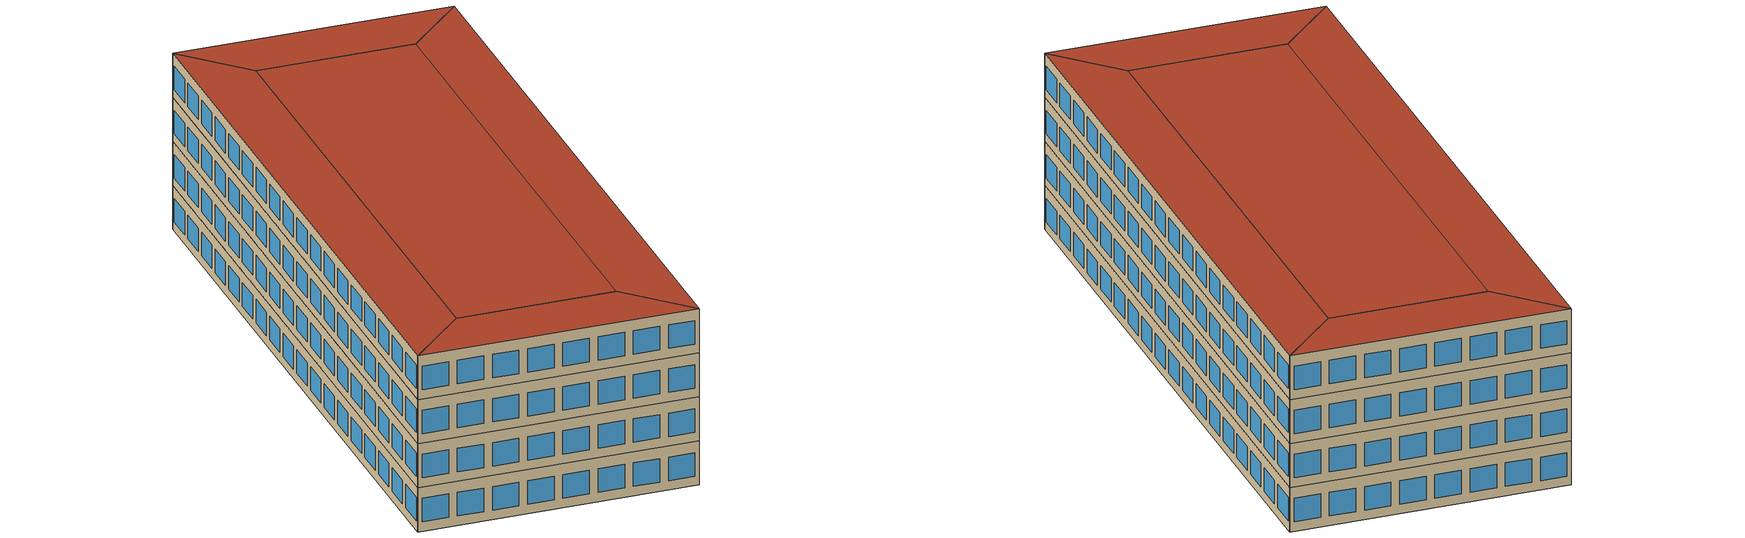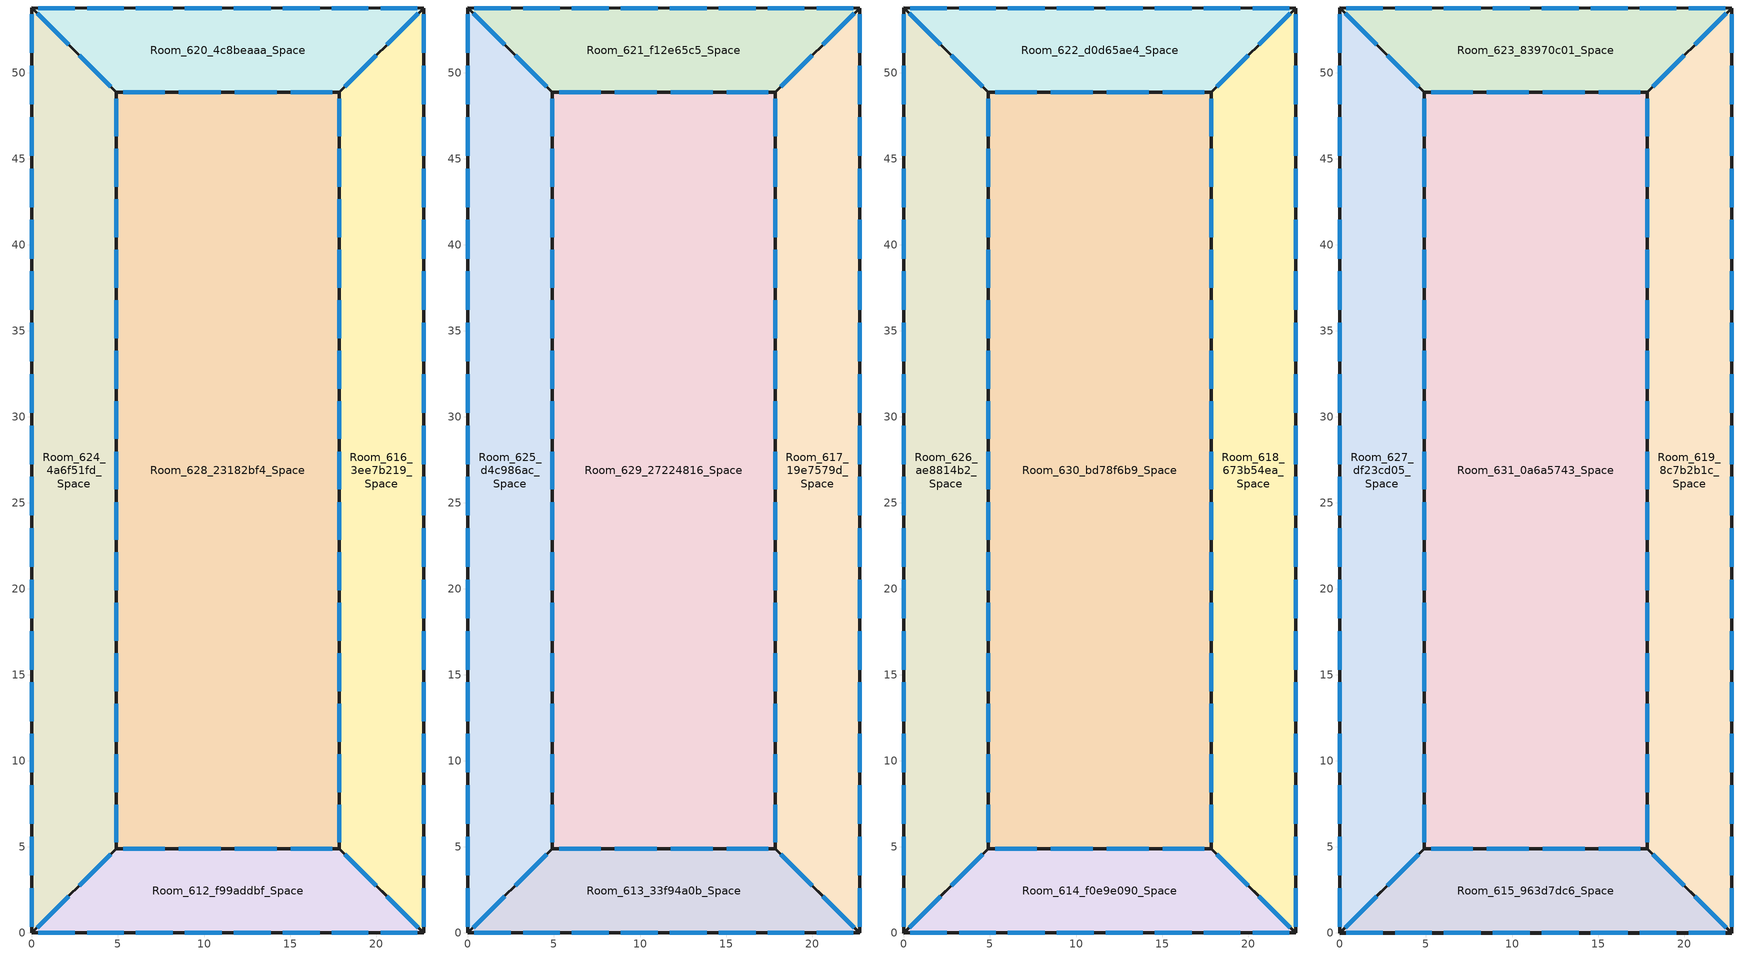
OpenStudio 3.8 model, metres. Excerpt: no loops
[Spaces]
Room_612_f99addbf_Space
 floor ground: 17.87,4.89 22.76,0 0,0 4.89,4.89 z0
 wall outside: 17.87,4.89 4.89,4.89 0,0 22.76,0 17.87,4.89 z0:3.75
 window: 17.46,4.89 15.03,4.89 / 14.22,4.89 11.79,4.89 / 10.97,4.89 8.54,4.89 / 7.73,4.89 5.3,4.89 / 4.59,4.59 2.75,2.75 / 2.14,2.14 0.31,0.31 / 22.45,0.31 20.62,2.14 / 20.01,2.75 18.17,4.59 / 0.36,0 2.49,0 / 3.2,0 5.33,0 / 6.05,0 8.18,0 / 8.89,0 11.02,0 / 11.74,0 13.87,0 / 14.58,0 16.71,0 / 17.43,0 19.56,0 / 20.27,0 22.4,0 z0.8:2.8
 roof outside: 22.76,0 17.87,4.89 4.89,4.89 0,0 z3.75
Room_616_3ee7b219_Space
 floor ground: 22.76,53.76 22.76,0 17.87,4.89 17.87,48.87 z0
 wall outside: 17.87,4.89 22.76,0 22.76,53.76 17.87,48.87 17.87,4.89 z0:3.75
 window: 18.17,4.59 20.01,2.75 / 20.62,2.14 22.45,0.31 / 17.87,48.5 17.87,46.3 / 17.87,45.57 17.87,43.37 / 17.87,42.64 17.87,40.44 / 17.87,39.71 17.87,37.51 / 17.87,36.78 17.87,34.58 / 17.87,33.84 17.87,31.64 / 17.87,30.91 17.87,28.71 / 17.87,27.98 17.87,25.78 / 17.87,25.05 17.87,22.85 / 17.87,22.12 17.87,19.92 / 17.87,19.19 17.87,16.99 / 17.87,16.25 17.87,14.06 / 17.87,13.32 17.87,11.12 / 17.87,10.39 17.87,8.19 / 17.87,7.46 17.87,5.26 / 22.45,53.46 20.62,51.62 / 20.01,51.01 18.17,49.17 / 22.76,0.37 22.76,2.61 / 22.76,3.36 22.76,5.6 / 22.76,6.35 22.76,8.59 / 22.76,9.33 22.76,11.57 / 22.76,12.32 22.76,14.56 / 22.76,15.31 22.76,17.55 / 22.76,18.29 22.76,20.53 / 22.76,21.28 22.76,23.52 / 22.76,24.27 22.76,26.51 / 22.76,27.25 22.76,29.49 / 22.76,30.24 22.76,32.48 / 22.76,33.23 22.76,35.47 / 22.76,36.21 22.76,38.45 / 22.76,39.2 22.76,41.44 / 22.76,42.19 22.76,44.43 / 22.76,45.18 22.76,47.42 / 22.76,48.16 22.76,50.4 / 22.76,51.15 22.76,53.39 z0.8:2.8
 roof outside: 22.76,0 22.76,53.76 17.87,48.87 17.87,4.89 z3.75
Room_620_4c8beaaa_Space
 floor ground: 0,53.76 22.76,53.76 17.87,48.87 4.89,48.87 z0
 wall outside: 17.87,48.87 22.76,53.76 0,53.76 4.89,48.87 17.87,48.87 z0:3.75
 window: 18.17,49.17 20.01,51.01 / 20.62,51.62 22.45,53.46 / 5.3,48.87 7.73,48.87 / 8.54,48.87 10.97,48.87 / 11.79,48.87 14.22,48.87 / 15.03,48.87 17.46,48.87 / 0.31,53.46 2.14,51.62 / 2.75,51.01 4.59,49.17 / 22.4,53.76 20.27,53.76 / 19.56,53.76 17.43,53.76 / 16.71,53.76 14.58,53.76 / 13.87,53.76 11.74,53.76 / 11.02,53.76 8.89,53.76 / 8.18,53.76 6.05,53.76 / 5.33,53.76 3.2,53.76 / 2.49,53.76 0.36,53.76 z0.8:2.8
 roof outside: 17.87,48.87 22.76,53.76 0,53.76 4.89,48.87 z3.75
Room_624_4a6f51fd_Space
 floor ground: 0,53.76 4.89,48.87 4.89,4.89 0,0 z0
 wall outside: 4.89,48.87 0,53.76 0,0 4.89,4.89 4.89,48.87 z0:3.75
 window: 4.59,49.17 2.75,51.01 / 2.14,51.62 0.31,53.46 / 0.31,0.31 2.14,2.14 / 2.75,2.75 4.59,4.59 / 4.89,5.26 4.89,7.46 / 4.89,8.19 4.89,10.39 / 4.89,11.12 4.89,13.32 / 4.89,14.06 4.89,16.25 / 4.89,16.99 4.89,19.19 / 4.89,19.92 4.89,22.12 / 4.89,22.85 4.89,25.05 / 4.89,25.78 4.89,27.98 / 4.89,28.71 4.89,30.91 / 4.89,31.64 4.89,33.84 / 4.89,34.58 4.89,36.78 / 4.89,37.51 4.89,39.71 / 4.89,40.44 4.89,42.64 / 4.89,43.37 4.89,45.57 / 4.89,46.3 4.89,48.5 / 0,53.39 0,51.15 / 0,50.4 0,48.16 / 0,47.42 0,45.18 / 0,44.43 0,42.19 / 0,41.44 0,39.2 / 0,38.45 0,36.21 / 0,35.47 0,33.23 / 0,32.48 0,30.24 / 0,29.49 0,27.25 / 0,26.51 0,24.27 / 0,23.52 0,21.28 / 0,20.53 0,18.29 / 0,17.55 0,15.31 / 0,14.56 0,12.32 / 0,11.57 0,9.33 / 0,8.59 0,6.35 / 0,5.6 0,3.36 / 0,2.61 0,0.37 z0.8:2.8
 roof outside: 0,0 4.89,4.89 4.89,48.87 0,53.76 z3.75
Room_628_23182bf4_Space
 floor ground: 4.89,48.87 17.87,48.87 17.87,4.89 4.89,4.89 z0
 wall outside: 4.89,48.87 4.89,4.89 17.87,4.89 17.87,48.87 4.89,48.87 z0:3.75
 window: 4.89,48.5 4.89,46.3 / 4.89,45.57 4.89,43.37 / 4.89,42.64 4.89,40.44 / 4.89,39.71 4.89,37.51 / 4.89,36.78 4.89,34.58 / 4.89,33.84 4.89,31.64 / 4.89,30.91 4.89,28.71 / 4.89,27.98 4.89,25.78 / 4.89,25.05 4.89,22.85 / 4.89,22.12 4.89,19.92 / 4.89,19.19 4.89,16.99 / 4.89,16.25 4.89,14.06 / 4.89,13.32 4.89,11.12 / 4.89,10.39 4.89,8.19 / 4.89,7.46 4.89,5.26 / 17.46,48.87 15.03,48.87 / 14.22,48.87 11.79,48.87 / 10.97,48.87 8.54,48.87 / 7.73,48.87 5.3,48.87 / 17.87,5.26 17.87,7.46 / 17.87,8.19 17.87,10.39 / 17.87,11.12 17.87,13.32 / 17.87,14.06 17.87,16.25 / 17.87,16.99 17.87,19.19 / 17.87,19.92 17.87,22.12 / 17.87,22.85 17.87,25.05 / 17.87,25.78 17.87,27.98 / 17.87,28.71 17.87,30.91 / 17.87,31.64 17.87,33.84 / 17.87,34.58 17.87,36.78 / 17.87,37.51 17.87,39.71 / 17.87,40.44 17.87,42.64 / 17.87,43.37 17.87,45.57 / 17.87,46.3 17.87,48.5 / 5.3,4.89 7.73,4.89 / 8.54,4.89 10.97,4.89 / 11.79,4.89 14.22,4.89 / 15.03,4.89 17.46,4.89 z0.8:2.8
 roof outside: 17.87,4.89 17.87,48.87 4.89,48.87 4.89,4.89 z3.75
Room_613_33f94a0b_Space
 floor outside: 17.87,4.89 22.76,0 0,0 4.89,4.89 z3.75
 wall outside: 17.87,4.89 4.89,4.89 0,0 22.76,0 17.87,4.89 z3.75:7.5
 window: 17.46,4.89 15.03,4.89 / 14.22,4.89 11.79,4.89 / 10.97,4.89 8.54,4.89 / 7.73,4.89 5.3,4.89 / 4.59,4.59 2.75,2.75 / 2.14,2.14 0.31,0.31 / 22.45,0.31 20.62,2.14 / 20.01,2.75 18.17,4.59 / 0.36,0 2.49,0 / 3.2,0 5.33,0 / 6.05,0 8.18,0 / 8.89,0 11.02,0 / 11.74,0 13.87,0 / 14.58,0 16.71,0 / 17.43,0 19.56,0 / 20.27,0 22.4,0 z4.55:6.55
 roof outside: 22.76,0 17.87,4.89 4.89,4.89 0,0 z7.5
Room_617_19e7579d_Space
 floor outside: 22.76,53.76 22.76,0 17.87,4.89 17.87,48.87 z3.75
 wall outside: 17.87,4.89 22.76,0 22.76,53.76 17.87,48.87 17.87,4.89 z3.75:7.5
 window: 18.17,4.59 20.01,2.75 / 20.62,2.14 22.45,0.31 / 17.87,48.5 17.87,46.3 / 17.87,45.57 17.87,43.37 / 17.87,42.64 17.87,40.44 / 17.87,39.71 17.87,37.51 / 17.87,36.78 17.87,34.58 / 17.87,33.84 17.87,31.64 / 17.87,30.91 17.87,28.71 / 17.87,27.98 17.87,25.78 / 17.87,25.05 17.87,22.85 / 17.87,22.12 17.87,19.92 / 17.87,19.19 17.87,16.99 / 17.87,16.25 17.87,14.06 / 17.87,13.32 17.87,11.12 / 17.87,10.39 17.87,8.19 / 17.87,7.46 17.87,5.26 / 22.45,53.46 20.62,51.62 / 20.01,51.01 18.17,49.17 / 22.76,0.37 22.76,2.61 / 22.76,3.36 22.76,5.6 / 22.76,6.35 22.76,8.59 / 22.76,9.33 22.76,11.57 / 22.76,12.32 22.76,14.56 / 22.76,15.31 22.76,17.55 / 22.76,18.29 22.76,20.53 / 22.76,21.28 22.76,23.52 / 22.76,24.27 22.76,26.51 / 22.76,27.25 22.76,29.49 / 22.76,30.24 22.76,32.48 / 22.76,33.23 22.76,35.47 / 22.76,36.21 22.76,38.45 / 22.76,39.2 22.76,41.44 / 22.76,42.19 22.76,44.43 / 22.76,45.18 22.76,47.42 / 22.76,48.16 22.76,50.4 / 22.76,51.15 22.76,53.39 z4.55:6.55
 roof outside: 22.76,0 22.76,53.76 17.87,48.87 17.87,4.89 z7.5
Room_621_f12e65c5_Space
 floor outside: 0,53.76 22.76,53.76 17.87,48.87 4.89,48.87 z3.75
 wall outside: 17.87,48.87 22.76,53.76 0,53.76 4.89,48.87 17.87,48.87 z3.75:7.5
 window: 18.17,49.17 20.01,51.01 / 20.62,51.62 22.45,53.46 / 5.3,48.87 7.73,48.87 / 8.54,48.87 10.97,48.87 / 11.79,48.87 14.22,48.87 / 15.03,48.87 17.46,48.87 / 0.31,53.46 2.14,51.62 / 2.75,51.01 4.59,49.17 / 22.4,53.76 20.27,53.76 / 19.56,53.76 17.43,53.76 / 16.71,53.76 14.58,53.76 / 13.87,53.76 11.74,53.76 / 11.02,53.76 8.89,53.76 / 8.18,53.76 6.05,53.76 / 5.33,53.76 3.2,53.76 / 2.49,53.76 0.36,53.76 z4.55:6.55
 roof outside: 17.87,48.87 22.76,53.76 0,53.76 4.89,48.87 z7.5
Room_625_d4c986ac_Space
 floor outside: 0,53.76 4.89,48.87 4.89,4.89 0,0 z3.75
 wall outside: 4.89,48.87 0,53.76 0,0 4.89,4.89 4.89,48.87 z3.75:7.5
 window: 4.59,49.17 2.75,51.01 / 2.14,51.62 0.31,53.46 / 0.31,0.31 2.14,2.14 / 2.75,2.75 4.59,4.59 / 4.89,5.26 4.89,7.46 / 4.89,8.19 4.89,10.39 / 4.89,11.12 4.89,13.32 / 4.89,14.06 4.89,16.25 / 4.89,16.99 4.89,19.19 / 4.89,19.92 4.89,22.12 / 4.89,22.85 4.89,25.05 / 4.89,25.78 4.89,27.98 / 4.89,28.71 4.89,30.91 / 4.89,31.64 4.89,33.84 / 4.89,34.58 4.89,36.78 / 4.89,37.51 4.89,39.71 / 4.89,40.44 4.89,42.64 / 4.89,43.37 4.89,45.57 / 4.89,46.3 4.89,48.5 / 0,53.39 0,51.15 / 0,50.4 0,48.16 / 0,47.42 0,45.18 / 0,44.43 0,42.19 / 0,41.44 0,39.2 / 0,38.45 0,36.21 / 0,35.47 0,33.23 / 0,32.48 0,30.24 / 0,29.49 0,27.25 / 0,26.51 0,24.27 / 0,23.52 0,21.28 / 0,20.53 0,18.29 / 0,17.55 0,15.31 / 0,14.56 0,12.32 / 0,11.57 0,9.33 / 0,8.59 0,6.35 / 0,5.6 0,3.36 / 0,2.61 0,0.37 z4.55:6.55
 roof outside: 0,0 4.89,4.89 4.89,48.87 0,53.76 z7.5
Room_629_27224816_Space
 floor outside: 4.89,48.87 17.87,48.87 17.87,4.89 4.89,4.89 z3.75
 wall outside: 4.89,48.87 4.89,4.89 17.87,4.89 17.87,48.87 4.89,48.87 z3.75:7.5
 window: 4.89,48.5 4.89,46.3 / 4.89,45.57 4.89,43.37 / 4.89,42.64 4.89,40.44 / 4.89,39.71 4.89,37.51 / 4.89,36.78 4.89,34.58 / 4.89,33.84 4.89,31.64 / 4.89,30.91 4.89,28.71 / 4.89,27.98 4.89,25.78 / 4.89,25.05 4.89,22.85 / 4.89,22.12 4.89,19.92 / 4.89,19.19 4.89,16.99 / 4.89,16.25 4.89,14.06 / 4.89,13.32 4.89,11.12 / 4.89,10.39 4.89,8.19 / 4.89,7.46 4.89,5.26 / 17.46,48.87 15.03,48.87 / 14.22,48.87 11.79,48.87 / 10.97,48.87 8.54,48.87 / 7.73,48.87 5.3,48.87 / 17.87,5.26 17.87,7.46 / 17.87,8.19 17.87,10.39 / 17.87,11.12 17.87,13.32 / 17.87,14.06 17.87,16.25 / 17.87,16.99 17.87,19.19 / 17.87,19.92 17.87,22.12 / 17.87,22.85 17.87,25.05 / 17.87,25.78 17.87,27.98 / 17.87,28.71 17.87,30.91 / 17.87,31.64 17.87,33.84 / 17.87,34.58 17.87,36.78 / 17.87,37.51 17.87,39.71 / 17.87,40.44 17.87,42.64 / 17.87,43.37 17.87,45.57 / 17.87,46.3 17.87,48.5 / 5.3,4.89 7.73,4.89 / 8.54,4.89 10.97,4.89 / 11.79,4.89 14.22,4.89 / 15.03,4.89 17.46,4.89 z4.55:6.55
 roof outside: 17.87,4.89 17.87,48.87 4.89,48.87 4.89,4.89 z7.5
Room_614_f0e9e090_Space
 floor outside: 17.87,4.89 22.76,0 0,0 4.89,4.89 z7.5
 wall outside: 17.87,4.89 4.89,4.89 0,0 22.76,0 17.87,4.89 z7.5:11.25
 window: 17.46,4.89 15.03,4.89 / 14.22,4.89 11.79,4.89 / 10.97,4.89 8.54,4.89 / 7.73,4.89 5.3,4.89 / 4.59,4.59 2.75,2.75 / 2.14,2.14 0.31,0.31 / 22.45,0.31 20.62,2.14 / 20.01,2.75 18.17,4.59 / 0.36,0 2.49,0 / 3.2,0 5.33,0 / 6.05,0 8.18,0 / 8.89,0 11.02,0 / 11.74,0 13.87,0 / 14.58,0 16.71,0 / 17.43,0 19.56,0 / 20.27,0 22.4,0 z8.3:10.3
 roof outside: 22.76,0 17.87,4.89 4.89,4.89 0,0 z11.25
Room_618_673b54ea_Space
 floor outside: 22.76,53.76 22.76,0 17.87,4.89 17.87,48.87 z7.5
 wall outside: 17.87,4.89 22.76,0 22.76,53.76 17.87,48.87 17.87,4.89 z7.5:11.25
 window: 18.17,4.59 20.01,2.75 / 20.62,2.14 22.45,0.31 / 17.87,48.5 17.87,46.3 / 17.87,45.57 17.87,43.37 / 17.87,42.64 17.87,40.44 / 17.87,39.71 17.87,37.51 / 17.87,36.78 17.87,34.58 / 17.87,33.84 17.87,31.64 / 17.87,30.91 17.87,28.71 / 17.87,27.98 17.87,25.78 / 17.87,25.05 17.87,22.85 / 17.87,22.12 17.87,19.92 / 17.87,19.19 17.87,16.99 / 17.87,16.25 17.87,14.06 / 17.87,13.32 17.87,11.12 / 17.87,10.39 17.87,8.19 / 17.87,7.46 17.87,5.26 / 22.45,53.46 20.62,51.62 / 20.01,51.01 18.17,49.17 / 22.76,0.37 22.76,2.61 / 22.76,3.36 22.76,5.6 / 22.76,6.35 22.76,8.59 / 22.76,9.33 22.76,11.57 / 22.76,12.32 22.76,14.56 / 22.76,15.31 22.76,17.55 / 22.76,18.29 22.76,20.53 / 22.76,21.28 22.76,23.52 / 22.76,24.27 22.76,26.51 / 22.76,27.25 22.76,29.49 / 22.76,30.24 22.76,32.48 / 22.76,33.23 22.76,35.47 / 22.76,36.21 22.76,38.45 / 22.76,39.2 22.76,41.44 / 22.76,42.19 22.76,44.43 / 22.76,45.18 22.76,47.42 / 22.76,48.16 22.76,50.4 / 22.76,51.15 22.76,53.39 z8.3:10.3
 roof outside: 22.76,0 22.76,53.76 17.87,48.87 17.87,4.89 z11.25
Room_622_d0d65ae4_Space
 floor outside: 0,53.76 22.76,53.76 17.87,48.87 4.89,48.87 z7.5
 wall outside: 17.87,48.87 22.76,53.76 0,53.76 4.89,48.87 17.87,48.87 z7.5:11.25
 window: 18.17,49.17 20.01,51.01 / 20.62,51.62 22.45,53.46 / 5.3,48.87 7.73,48.87 / 8.54,48.87 10.97,48.87 / 11.79,48.87 14.22,48.87 / 15.03,48.87 17.46,48.87 / 0.31,53.46 2.14,51.62 / 2.75,51.01 4.59,49.17 / 22.4,53.76 20.27,53.76 / 19.56,53.76 17.43,53.76 / 16.71,53.76 14.58,53.76 / 13.87,53.76 11.74,53.76 / 11.02,53.76 8.89,53.76 / 8.18,53.76 6.05,53.76 / 5.33,53.76 3.2,53.76 / 2.49,53.76 0.36,53.76 z8.3:10.3
 roof outside: 17.87,48.87 22.76,53.76 0,53.76 4.89,48.87 z11.25
Room_626_ae8814b2_Space
 floor outside: 0,53.76 4.89,48.87 4.89,4.89 0,0 z7.5
 wall outside: 4.89,48.87 0,53.76 0,0 4.89,4.89 4.89,48.87 z7.5:11.25
 window: 4.59,49.17 2.75,51.01 / 2.14,51.62 0.31,53.46 / 0.31,0.31 2.14,2.14 / 2.75,2.75 4.59,4.59 / 4.89,5.26 4.89,7.46 / 4.89,8.19 4.89,10.39 / 4.89,11.12 4.89,13.32 / 4.89,14.06 4.89,16.25 / 4.89,16.99 4.89,19.19 / 4.89,19.92 4.89,22.12 / 4.89,22.85 4.89,25.05 / 4.89,25.78 4.89,27.98 / 4.89,28.71 4.89,30.91 / 4.89,31.64 4.89,33.84 / 4.89,34.58 4.89,36.78 / 4.89,37.51 4.89,39.71 / 4.89,40.44 4.89,42.64 / 4.89,43.37 4.89,45.57 / 4.89,46.3 4.89,48.5 / 0,53.39 0,51.15 / 0,50.4 0,48.16 / 0,47.42 0,45.18 / 0,44.43 0,42.19 / 0,41.44 0,39.2 / 0,38.45 0,36.21 / 0,35.47 0,33.23 / 0,32.48 0,30.24 / 0,29.49 0,27.25 / 0,26.51 0,24.27 / 0,23.52 0,21.28 / 0,20.53 0,18.29 / 0,17.55 0,15.31 / 0,14.56 0,12.32 / 0,11.57 0,9.33 / 0,8.59 0,6.35 / 0,5.6 0,3.36 / 0,2.61 0,0.37 z8.3:10.3
 roof outside: 0,0 4.89,4.89 4.89,48.87 0,53.76 z11.25
Room_630_bd78f6b9_Space
 floor outside: 4.89,48.87 17.87,48.87 17.87,4.89 4.89,4.89 z7.5
 wall outside: 4.89,48.87 4.89,4.89 17.87,4.89 17.87,48.87 4.89,48.87 z7.5:11.25
 window: 4.89,48.5 4.89,46.3 / 4.89,45.57 4.89,43.37 / 4.89,42.64 4.89,40.44 / 4.89,39.71 4.89,37.51 / 4.89,36.78 4.89,34.58 / 4.89,33.84 4.89,31.64 / 4.89,30.91 4.89,28.71 / 4.89,27.98 4.89,25.78 / 4.89,25.05 4.89,22.85 / 4.89,22.12 4.89,19.92 / 4.89,19.19 4.89,16.99 / 4.89,16.25 4.89,14.06 / 4.89,13.32 4.89,11.12 / 4.89,10.39 4.89,8.19 / 4.89,7.46 4.89,5.26 / 17.46,48.87 15.03,48.87 / 14.22,48.87 11.79,48.87 / 10.97,48.87 8.54,48.87 / 7.73,48.87 5.3,48.87 / 17.87,5.26 17.87,7.46 / 17.87,8.19 17.87,10.39 / 17.87,11.12 17.87,13.32 / 17.87,14.06 17.87,16.25 / 17.87,16.99 17.87,19.19 / 17.87,19.92 17.87,22.12 / 17.87,22.85 17.87,25.05 / 17.87,25.78 17.87,27.98 / 17.87,28.71 17.87,30.91 / 17.87,31.64 17.87,33.84 / 17.87,34.58 17.87,36.78 / 17.87,37.51 17.87,39.71 / 17.87,40.44 17.87,42.64 / 17.87,43.37 17.87,45.57 / 17.87,46.3 17.87,48.5 / 5.3,4.89 7.73,4.89 / 8.54,4.89 10.97,4.89 / 11.79,4.89 14.22,4.89 / 15.03,4.89 17.46,4.89 z8.3:10.3
 roof outside: 17.87,4.89 17.87,48.87 4.89,48.87 4.89,4.89 z11.25
Room_615_963d7dc6_Space
 floor outside: 17.87,4.89 22.76,0 0,0 4.89,4.89 z11.25
 wall outside: 17.87,4.89 4.89,4.89 0,0 22.76,0 17.87,4.89 z11.25:15
 window: 17.46,4.89 15.03,4.89 / 14.22,4.89 11.79,4.89 / 10.97,4.89 8.54,4.89 / 7.73,4.89 5.3,4.89 / 4.59,4.59 2.75,2.75 / 2.14,2.14 0.31,0.31 / 22.45,0.31 20.62,2.14 / 20.01,2.75 18.17,4.59 / 0.36,0 2.49,0 / 3.2,0 5.33,0 / 6.05,0 8.18,0 / 8.89,0 11.02,0 / 11.74,0 13.87,0 / 14.58,0 16.71,0 / 17.43,0 19.56,0 / 20.27,0 22.4,0 z12.05:14.05
 roof outside: 22.76,0 17.87,4.89 4.89,4.89 0,0 z15
Room_619_8c7b2b1c_Space
 floor outside: 22.76,53.76 22.76,0 17.87,4.89 17.87,48.87 z11.25
 wall outside: 17.87,4.89 22.76,0 22.76,53.76 17.87,48.87 17.87,4.89 z11.25:15
 window: 18.17,4.59 20.01,2.75 / 20.62,2.14 22.45,0.31 / 17.87,48.5 17.87,46.3 / 17.87,45.57 17.87,43.37 / 17.87,42.64 17.87,40.44 / 17.87,39.71 17.87,37.51 / 17.87,36.78 17.87,34.58 / 17.87,33.84 17.87,31.64 / 17.87,30.91 17.87,28.71 / 17.87,27.98 17.87,25.78 / 17.87,25.05 17.87,22.85 / 17.87,22.12 17.87,19.92 / 17.87,19.19 17.87,16.99 / 17.87,16.25 17.87,14.06 / 17.87,13.32 17.87,11.12 / 17.87,10.39 17.87,8.19 / 17.87,7.46 17.87,5.26 / 22.45,53.46 20.62,51.62 / 20.01,51.01 18.17,49.17 / 22.76,0.37 22.76,2.61 / 22.76,3.36 22.76,5.6 / 22.76,6.35 22.76,8.59 / 22.76,9.33 22.76,11.57 / 22.76,12.32 22.76,14.56 / 22.76,15.31 22.76,17.55 / 22.76,18.29 22.76,20.53 / 22.76,21.28 22.76,23.52 / 22.76,24.27 22.76,26.51 / 22.76,27.25 22.76,29.49 / 22.76,30.24 22.76,32.48 / 22.76,33.23 22.76,35.47 / 22.76,36.21 22.76,38.45 / 22.76,39.2 22.76,41.44 / 22.76,42.19 22.76,44.43 / 22.76,45.18 22.76,47.42 / 22.76,48.16 22.76,50.4 / 22.76,51.15 22.76,53.39 z12.05:14.05
 roof outside: 22.76,0 22.76,53.76 17.87,48.87 17.87,4.89 z15
Room_623_83970c01_Space
 floor outside: 0,53.76 22.76,53.76 17.87,48.87 4.89,48.87 z11.25
 wall outside: 17.87,48.87 22.76,53.76 0,53.76 4.89,48.87 17.87,48.87 z11.25:15
 window: 18.17,49.17 20.01,51.01 / 20.62,51.62 22.45,53.46 / 5.3,48.87 7.73,48.87 / 8.54,48.87 10.97,48.87 / 11.79,48.87 14.22,48.87 / 15.03,48.87 17.46,48.87 / 0.31,53.46 2.14,51.62 / 2.75,51.01 4.59,49.17 / 22.4,53.76 20.27,53.76 / 19.56,53.76 17.43,53.76 / 16.71,53.76 14.58,53.76 / 13.87,53.76 11.74,53.76 / 11.02,53.76 8.89,53.76 / 8.18,53.76 6.05,53.76 / 5.33,53.76 3.2,53.76 / 2.49,53.76 0.36,53.76 z12.05:14.05
 roof outside: 17.87,48.87 22.76,53.76 0,53.76 4.89,48.87 z15
Room_627_df23cd05_Space
 floor outside: 0,53.76 4.89,48.87 4.89,4.89 0,0 z11.25
 wall outside: 4.89,48.87 0,53.76 0,0 4.89,4.89 4.89,48.87 z11.25:15
 window: 4.59,49.17 2.75,51.01 / 2.14,51.62 0.31,53.46 / 0.31,0.31 2.14,2.14 / 2.75,2.75 4.59,4.59 / 4.89,5.26 4.89,7.46 / 4.89,8.19 4.89,10.39 / 4.89,11.12 4.89,13.32 / 4.89,14.06 4.89,16.25 / 4.89,16.99 4.89,19.19 / 4.89,19.92 4.89,22.12 / 4.89,22.85 4.89,25.05 / 4.89,25.78 4.89,27.98 / 4.89,28.71 4.89,30.91 / 4.89,31.64 4.89,33.84 / 4.89,34.58 4.89,36.78 / 4.89,37.51 4.89,39.71 / 4.89,40.44 4.89,42.64 / 4.89,43.37 4.89,45.57 / 4.89,46.3 4.89,48.5 / 0,53.39 0,51.15 / 0,50.4 0,48.16 / 0,47.42 0,45.18 / 0,44.43 0,42.19 / 0,41.44 0,39.2 / 0,38.45 0,36.21 / 0,35.47 0,33.23 / 0,32.48 0,30.24 / 0,29.49 0,27.25 / 0,26.51 0,24.27 / 0,23.52 0,21.28 / 0,20.53 0,18.29 / 0,17.55 0,15.31 / 0,14.56 0,12.32 / 0,11.57 0,9.33 / 0,8.59 0,6.35 / 0,5.6 0,3.36 / 0,2.61 0,0.37 z12.05:14.05
 roof outside: 0,0 4.89,4.89 4.89,48.87 0,53.76 z15
Room_631_0a6a5743_Space
 floor outside: 4.89,48.87 17.87,48.87 17.87,4.89 4.89,4.89 z11.25
 wall outside: 4.89,48.87 4.89,4.89 17.87,4.89 17.87,48.87 4.89,48.87 z11.25:15
 window: 4.89,48.5 4.89,46.3 / 4.89,45.57 4.89,43.37 / 4.89,42.64 4.89,40.44 / 4.89,39.71 4.89,37.51 / 4.89,36.78 4.89,34.58 / 4.89,33.84 4.89,31.64 / 4.89,30.91 4.89,28.71 / 4.89,27.98 4.89,25.78 / 4.89,25.05 4.89,22.85 / 4.89,22.12 4.89,19.92 / 4.89,19.19 4.89,16.99 / 4.89,16.25 4.89,14.06 / 4.89,13.32 4.89,11.12 / 4.89,10.39 4.89,8.19 / 4.89,7.46 4.89,5.26 / 17.46,48.87 15.03,48.87 / 14.22,48.87 11.79,48.87 / 10.97,48.87 8.54,48.87 / 7.73,48.87 5.3,48.87 / 17.87,5.26 17.87,7.46 / 17.87,8.19 17.87,10.39 / 17.87,11.12 17.87,13.32 / 17.87,14.06 17.87,16.25 / 17.87,16.99 17.87,19.19 / 17.87,19.92 17.87,22.12 / 17.87,22.85 17.87,25.05 / 17.87,25.78 17.87,27.98 / 17.87,28.71 17.87,30.91 / 17.87,31.64 17.87,33.84 / 17.87,34.58 17.87,36.78 / 17.87,37.51 17.87,39.71 / 17.87,40.44 17.87,42.64 / 17.87,43.37 17.87,45.57 / 17.87,46.3 17.87,48.5 / 5.3,4.89 7.73,4.89 / 8.54,4.89 10.97,4.89 / 11.79,4.89 14.22,4.89 / 15.03,4.89 17.46,4.89 z12.05:14.05
 roof outside: 17.87,4.89 17.87,48.87 4.89,48.87 4.89,4.89 z15
[Building]
531_rue Jarry Est (ANJ+MTL+SLN)_90087_Y_1930_med: North Axis {deg}=0; Default Construction Set=Office_ pre 1945_6A 2; Standards Building Type=MediumOffice
[Site]
Montreal Int'l: Latitude {deg}=45.47; Longitude {deg}=-73.75; Time Zone {hr}=-5; Elevation {m}=36; Terrain=City
[SizingPeriod:DesignDay] Day of Month=21
Name | Maximum Dry-Bulb Temperature {C} | Daily Dry-Bulb Temperature Range {deltaC} | Barometric Pressure {Pa} | Wind Speed {m/s} | Wind Direction {deg} | Sky Clearness | Month | Day Type | Humidity Condition Type | Wetbulb or DewPoint at Maximum Dry-Bulb {C} | Solar Model Indicator | Rain Indicator | Snow Indicator | Daylight Saving Time Indicator | Dry-Bulb Temperature Range Modifier Type | ASHRAE Clear Sky Optical Depth for Beam Irradiance | ASHRAE Clear Sky Optical Depth for Diffuse Irradiance | Enthalpy at Maximum Dry-Bulb {J/kg}
Montreal Int'l Heating Design Day 99.6% Condns DB | -22.8 | 0 | 101099 | 3.6 | 294 | 0 | 1 | WinterDesignDay | Wetbulb | -22.8 | ASHRAEClearSky
Montreal Int'l Cooling Design Day 0.4% Condns DB=>MWB | 29.4 | 9.7 | 101099 | 4.8 | 228 | 1 | 7 | SummerDesignDay | Wetbulb | 22.7 | ASHRAEClearSky
Montreal Int'l Ann Htg 99.6% Condns DB | -23.7 | 0 | 100893 | 3.9 | 260 | 0 | 1 | WinterDesignDay | Wetbulb | -23.7 | ASHRAEClearSky | No | No | No | DefaultMultipliers
Montreal Int'l Ann Hum_n 99.6% Condns DP=>MCDB | -23 | 0 | 100893 | 3.9 | 260 | 0 | 1 | WinterDesignDay | Dewpoint | -30.5 | ASHRAEClearSky | No | No | No | DefaultMultipliers
Montreal Int'l Ann Htg Wind 99.6% Condns WS=>MCDB | -5.3 | 0 | 100893 | 12.9 | 260 | 0 | 1 | WinterDesignDay | Wetbulb | -5.3 | ASHRAEClearSky | No | No | No | DefaultMultipliers
Montreal Int'l Ann Clg .4% Condns DB=>MWB | 30 | 9.3 | 100893 | 4.9 | 220 |  | 7 | SummerDesignDay | Wetbulb | 22.1 | ASHRAETau | No | No | No | DefaultMultipliers | 0.465 | 1.966
Montreal Int'l Ann Clg .4% Condns WB=>MDB | 28.1 | 9.3 | 100893 | 4.9 | 220 |  | 7 | SummerDesignDay | Wetbulb | 23.2 | ASHRAETau | No | No | No | DefaultMultipliers | 0.465 | 1.966
Montreal Int'l Ann Clg .4% Condns DP=>MDB | 26 | 9.3 | 100893 | 4.9 | 220 |  | 7 | SummerDesignDay | Dewpoint | 21.6 | ASHRAETau | No | No | No | DefaultMultipliers | 0.465 | 1.966
Montreal Int'l Ann Clg .4% Condns Enth=>MDB | 28.1 | 9.3 | 100893 | 4.9 | 220 |  | 7 | SummerDesignDay | Enthalpy | 23 | ASHRAETau | No | No | No | DefaultMultipliers | 0.465 | 1.966 | 69300
[Site:WaterMainsTemperature]
Calculation Method=CorrelationFromWeatherFile
[ClimateZones]
Climate Zone Institution Name 1=ASHRAE; Climate Zone Document Name 1=ANSI/ASHRAE Standard 169; Climate Zone Document Year 1=2006; Climate Zone Value 1=7; Climate Zone Institution Name 2=CEC; Climate Zone Document Name 2=California Climate Zone Descriptions; Climate Zone Document Year 2=1995
[Material:NoMass] Thermal Absorptance=0.9
Name | Roughness | Thermal Resistance {m2-K/W} | Solar Absorptance | Visible Absorptance
AQNC2024NMair less15 mm | MediumRough | 0.16 | 0.7 | 0.7
AQNC2024NMindoor surface resistance (horizontal flow) | MediumRough | 0.12 | 0.7 | 0.7
CP02 CARPET PAD | Smooth | 0.1 | 0.8 | 0.8
[Material]
Name | Roughness | Thickness {m} | Conductivity {W/m-K} | Density {kg/m3} | Specific Heat {J/kg-K} | Thermal Absorptance | Solar Absorptance | Visible Absorptance
G05 25mm wood | MediumSmooth | 0.0254 | 0.15 | 608 | 1630 | 0.9 | 0.5 | 0.5
AQNC2024standard concrete | MediumRough | 0.2 | 2.5 | 2400 | 840 | 0.7 | 0.7 | 0.7
AQNC2024brick (fired clay) | MediumRough | 0.1 | 1.43 | 2400 | 840 | 0.7 | 0.7 | 0.7
AQNC2024gypsum board | MediumRough | 0.1 | 0.159 | 800 | 1090 | 0.7 | 0.7 | 0.7
AQNC2024built-up roofing 1 | MediumRough | 0.1 | 0.162 | 1121 | 1470 | 0.7 | 0.7 | 0.7
F16 Acoustic tile | MediumSmooth | 0.0191 | 0.06 | 368 | 590 | 0.9 | 0.3 | 0.3
M11 100mm lightweight concrete | MediumRough | 0.1016 | 0.53 | 1280 | 840 | 0.9 | 0.5 | 0.5
G01a 19mm gypsum board | MediumSmooth | 0.019 | 0.16 | 800 | 1090 | 0.9 | 0.4 | 0.4
MAT-CC05 4 HW CONCRETE | Rough | 0.1016 | 1.311 | 2240 | 836.8 | 0.9 | 0.85 | 0.85
I01 25mm insulation board | MediumRough | 0.0254 | 0.03 | 43 | 1210 | 0.9 | 0.6 | 0.6
F08 Metal surface 3; F08 Metal surface 4 | Smooth | 0.0008 | 45.28 | 7824 | 500 | 0.9 | 0.7 | 0.7
[WindowMaterial:SimpleGlazingSystem]
Simple glazing: U-Factor {W/m2-K}=5; Solar Heat Gain Coefficient=0.8
[WindowMaterial:Glazing]
Clear 3mm: Optical Data Type=SpectralAverage; Thickness {m}=0.003; Solar Transmittance at Normal Incidence=0.837; Front Side Solar Reflectance at Normal Incidence=0.075; Back Side Solar Reflectance at Normal Incidence=0; Visible Transmittance at Normal Incidence=0.898; Front Side Visible Reflectance at Normal Incidence=0.081; Back Side Visible Reflectance at Normal Incidence=0; Infrared Transmittance at Normal Incidence=0; Front Side Infrared Hemispherical Emissivity=0.84; Back Side Infrared Hemispherical Emissivity=0.84; Conductivity {W/m-K}=0.9; Dirt Correction Factor for Solar and Visible Transmittance=1; Solar Diffusing=No
[Construction]
Interior Partition; Interior Door; Interior Partition 10: G05 25mm wood
AQ_Office_2024_Office ground Pre 1945 6A: AQNC2024standard concrete, AQNC2024NMair less15 mm
AQ_Office_2024_Office Wall Pre 1945 6A: AQNC2024brick (fired clay), AQNC2024NMindoor surface resistance (horizontal flow), AQNC2024gypsum board
AQ_Office_2024_Office roof Pre 1945 6A: AQNC2024built-up roofing 1
Interior Floor: F16 Acoustic tile, F05 Ceiling air space resistance, M11 100mm lightweight concrete
Interior Wall: G01a 19mm gypsum board, F04 Wall air space resistance, G01a 19mm gypsum board
Interior Ceiling: M11 100mm lightweight concrete, F05 Ceiling air space resistance, F16 Acoustic tile
ExtSlabCarpet 4in ClimateZone 1-8: MAT-CC05 4 HW CONCRETE, CP02 CARPET PAD
Single Glazing 5: Simple glazing
Interior Window: Clear 3mm
Exterior Door 2: F08 Metal surface 3, I01 25mm insulation board
Exterior Door 3: F08 Metal surface 4, I01 25mm insulation board
[DefaultSurfaceConstructions]
Name | Floor Construction | Wall Construction | Roof Ceiling Construction
Default Surface Constructions 22 | AQ_Office_2024_Office ground Pre 1945 6A | AQ_Office_2024_Office Wall Pre 1945 6A | AQ_Office_2024_Office roof Pre 1945 6A
Default Surface Constructions 52 | Interior Floor | Interior Wall | Interior Ceiling
Default Surface Constructions 53 | ExtSlabCarpet 4in ClimateZone 1-8 | ExtSlabCarpet 4in ClimateZone 1-8 | ExtSlabCarpet 4in ClimateZone 1-8
[DefaultSubSurfaceConstructions]
Name | Fixed Window Construction | Operable Window Construction | Door Construction | Tubular Daylight Dome Construction | Tubular Daylight Diffuser Construction
Default Sub Surface Constructions 36 | Interior Window | Interior Window | Interior Door
Default Sub Surface Constructions 37 | Single Glazing 5 | Single Glazing 5 | Exterior Door 2 | Interior Window | Interior Window
Default Sub Surface Constructions 38 | Single Glazing 5 | Single Glazing 5 | Exterior Door 3 | Interior Window | Interior Window
[Material:AirGap]
Name | Thermal Resistance {m2-K/W}
F05 Ceiling air space resistance | 0.18
F04 Wall air space resistance | 0.15
[DefaultConstructionSet] Default Exterior Surface Constructions=Default Surface Constructions 22; Default Interior Surface Constructions=Default Surface Constructions 52; Default Ground Contact Surface Constructions=Default Surface Constructions 53; Default Interior SubSurface Constructions=Default Sub Surface Constructions 36; Interior Partition Construction=Interior Partition; Adiabatic Surface Construction=Interior Partition 10
Name | Default Exterior SubSurface Constructions
Office_ pre 1945_6A | Default Sub Surface Constructions 37
Office_ pre 1945_6A 2 | Default Sub Surface Constructions 38
[SpaceType]
MediumOffice Building: Default Construction Set=Office_ pre 1945_6A; Design Specification Outdoor Air Object=MediumOffice Building_Ventilation
[People:Definition]
MediumOffice Building_People: Number of People Calculation Method=People/Area; People per Space Floor Area {person/m2}=0.0711847; Fraction Radiant=0.3; Sensible Heat Fraction=Autocalculate
[People]
MediumOffice Building_People: People Definition=MediumOffice Building_People; Space or SpaceType=MediumOffice Building; Number of People Schedule=NECB-A-Occupancy; Activity Level Schedule=MediumOffice Building_People_Act Schedule; Multiplier=1
[Lights:Definition]
MediumOffice Building_Lighting: Design Level Calculation Method=Watts/Area; Watts per Space Floor Area {W/m2}=6.68315; Fraction Radiant=0.7; Fraction Visible=0.2; Return Air Fraction=0
[Lights]
MediumOffice Building_Lighting: Lights Definition=MediumOffice Building_Lighting; Space or SpaceType=MediumOffice Building; Schedule=NECB-A-Lighting; Fraction Replaceable=1
[ElectricEquipment:Definition]
MediumOffice Building_Electric Equipment: Design Level Calculation Method=Watts/Area; Watts per Space Floor Area {W/m2}=7.54366; Fraction Latent=0; Fraction Radiant=0.5; Fraction Lost=0
[ElectricEquipment]
MediumOffice Building_Electric Equipment: Electric Equipment Definition=MediumOffice Building_Electric Equipment; Space or SpaceType=MediumOffice Building; Schedule=NECB-A-Electric-Equipment
[SpaceInfiltration:DesignFlowRate]
MediumOffice Building_Infiltration: Space or SpaceType=MediumOffice Building; Schedule=MediumOffice Building_Infiltration Schedule; Design Flow Rate Calculation Method=Flow/ExteriorArea; Flow per Exterior Surface Area {m3/s-m2}=0.000226568; Constant Term Coefficient=1; Temperature Term Coefficient=0; Velocity Term Coefficient=0
[DesignSpecification:OutdoorAir]
MediumOffice Building_Ventilation: Outdoor Air Flow per Person {m3/s-person}=0.00175762; Outdoor Air Flow per Floor Area {m3/s-m2}=0.000336663; Outdoor Air Flow Rate {m3/s}=0; Outdoor Air Flow Air Changes per Hour {1/hr}=0
[Space] Space Type=MediumOffice Building
Name | Building Story | Thermal Zone
Room_612_f99addbf_Space | Floor1 | Room_612_f99addbf
Room_613_33f94a0b_Space | Floor2 | Room_613_33f94a0b
Room_614_f0e9e090_Space | Floor3 | Room_614_f0e9e090
Room_615_963d7dc6_Space | Floor4 | Room_615_963d7dc6
Room_616_3ee7b219_Space | Floor1 | Room_616_3ee7b219
Room_617_19e7579d_Space | Floor2 | Room_617_19e7579d
Room_618_673b54ea_Space | Floor3 | Room_618_673b54ea
Room_619_8c7b2b1c_Space | Floor4 | Room_619_8c7b2b1c
Room_620_4c8beaaa_Space | Floor1 | Room_620_4c8beaaa
Room_621_f12e65c5_Space | Floor2 | Room_621_f12e65c5
Room_622_d0d65ae4_Space | Floor3 | Room_622_d0d65ae4
Room_623_83970c01_Space | Floor4 | Room_623_83970c01
Room_624_4a6f51fd_Space | Floor1 | Room_624_4a6f51fd
Room_625_d4c986ac_Space | Floor2 | Room_625_d4c986ac
Room_626_ae8814b2_Space | Floor3 | Room_626_ae8814b2
Room_627_df23cd05_Space | Floor4 | Room_627_df23cd05
Room_628_23182bf4_Space | Floor1 | Room_628_23182bf4
Room_629_27224816_Space | Floor2 | Room_629_27224816
Room_630_bd78f6b9_Space | Floor3 | Room_630_bd78f6b9
Room_631_0a6a5743_Space | Floor4 | Room_631_0a6a5743
[ThermalZone] Ceiling Height {m}=3.75; Use Ideal Air Loads=No
Name | Volume {m3} | Thermostat
Room_612_f99addbf | 327.893 | MediumOffice Building_Setpoint
Room_613_33f94a0b | 327.893 | MediumOffice Building_Setpoint 1
Room_614_f0e9e090 | 327.893 | MediumOffice Building_Setpoint 2
Room_615_963d7dc6 | 327.893 | MediumOffice Building_Setpoint 3
Room_616_3ee7b219 | 896.914 | MediumOffice Building_Setpoint 4
Room_617_19e7579d | 896.914 | MediumOffice Building_Setpoint 5
Room_618_673b54ea | 896.914 | MediumOffice Building_Setpoint 6
Room_619_8c7b2b1c | 896.914 | MediumOffice Building_Setpoint 7
Room_620_4c8beaaa | 327.893 | MediumOffice Building_Setpoint 8
Room_621_f12e65c5 | 327.893 | MediumOffice Building_Setpoint 9
Room_622_d0d65ae4 | 327.893 | MediumOffice Building_Setpoint 10
Room_623_83970c01 | 327.893 | MediumOffice Building_Setpoint 11
Room_624_4a6f51fd | 896.915 | MediumOffice Building_Setpoint 12
Room_625_d4c986ac | 896.915 | MediumOffice Building_Setpoint 13
Room_626_ae8814b2 | 896.915 | MediumOffice Building_Setpoint 14
Room_627_df23cd05 | 896.915 | MediumOffice Building_Setpoint 15
Room_628_23182bf4 | 2138.86 | MediumOffice Building_Setpoint 16
Room_629_27224816 | 2138.86 | MediumOffice Building_Setpoint 17
Room_630_bd78f6b9 | 2138.86 | MediumOffice Building_Setpoint 18
Room_631_0a6a5743 | 2138.86 | MediumOffice Building_Setpoint 19
[BuildingStory]
Floor1; Floor2; Floor3; Floor4
[WaterUse:Equipment:Definition] Target Temperature Schedule=60.0C Hot Water; Sensible Fraction Schedule=0.2 Hot Water Sensible Fraction; Latent Fraction Schedule=0.05 Hot Water Latent Fraction
Name | Peak Flow Rate {m3/s}
MediumOffice Building_Service Hot Water..Room_612_f99addbf; MediumOffice Building_Service Hot Water..Room_613_33f94a0b; MediumOffice Building_Service Hot Water..Room_614_f0e9e090; MediumOffice Building_Service Hot Water..Room_615_963d7dc6; MediumOffice Building_Service Hot Water..Room_620_4c8beaaa; MediumOffice Building_Service Hot Water..Room_621_f12e65c5; MediumOffice Building_Service Hot Water..Room_622_d0d65ae4; MediumOffice Building_Service Hot Water..Room_623_83970c01 | 9.4113e-07
MediumOffice Building_Service Hot Water..Room_616_3ee7b219; MediumOffice Building_Service Hot Water..Room_617_19e7579d; MediumOffice Building_Service Hot Water..Room_618_673b54ea; MediumOffice Building_Service Hot Water..Room_619_8c7b2b1c; MediumOffice Building_Service Hot Water..Room_624_4a6f51fd; MediumOffice Building_Service Hot Water..Room_625_d4c986ac; MediumOffice Building_Service Hot Water..Room_626_ae8814b2; MediumOffice Building_Service Hot Water..Room_627_df23cd05 | 2.57435e-06
MediumOffice Building_Service Hot Water..Room_628_23182bf4; MediumOffice Building_Service Hot Water..Room_629_27224816; MediumOffice Building_Service Hot Water..Room_630_bd78f6b9; MediumOffice Building_Service Hot Water..Room_631_0a6a5743 | 6.13903e-06
[WaterUse:Equipment] Flow Rate Fraction Schedule=MediumOffice Building_Service Hot Water Schedule
Name | Water Use Equipment Definition | Space
MediumOffice Building_Service Hot Water..Room_612_f99addbf | MediumOffice Building_Service Hot Water..Room_612_f99addbf | Room_612_f99addbf_Space
MediumOffice Building_Service Hot Water..Room_613_33f94a0b | MediumOffice Building_Service Hot Water..Room_613_33f94a0b | Room_613_33f94a0b_Space
MediumOffice Building_Service Hot Water..Room_614_f0e9e090 | MediumOffice Building_Service Hot Water..Room_614_f0e9e090 | Room_614_f0e9e090_Space
MediumOffice Building_Service Hot Water..Room_615_963d7dc6 | MediumOffice Building_Service Hot Water..Room_615_963d7dc6 | Room_615_963d7dc6_Space
MediumOffice Building_Service Hot Water..Room_616_3ee7b219 | MediumOffice Building_Service Hot Water..Room_616_3ee7b219 | Room_616_3ee7b219_Space
MediumOffice Building_Service Hot Water..Room_617_19e7579d | MediumOffice Building_Service Hot Water..Room_617_19e7579d | Room_617_19e7579d_Space
MediumOffice Building_Service Hot Water..Room_618_673b54ea | MediumOffice Building_Service Hot Water..Room_618_673b54ea | Room_618_673b54ea_Space
MediumOffice Building_Service Hot Water..Room_619_8c7b2b1c | MediumOffice Building_Service Hot Water..Room_619_8c7b2b1c | Room_619_8c7b2b1c_Space
MediumOffice Building_Service Hot Water..Room_620_4c8beaaa | MediumOffice Building_Service Hot Water..Room_620_4c8beaaa | Room_620_4c8beaaa_Space
MediumOffice Building_Service Hot Water..Room_621_f12e65c5 | MediumOffice Building_Service Hot Water..Room_621_f12e65c5 | Room_621_f12e65c5_Space
MediumOffice Building_Service Hot Water..Room_622_d0d65ae4 | MediumOffice Building_Service Hot Water..Room_622_d0d65ae4 | Room_622_d0d65ae4_Space
MediumOffice Building_Service Hot Water..Room_623_83970c01 | MediumOffice Building_Service Hot Water..Room_623_83970c01 | Room_623_83970c01_Space
MediumOffice Building_Service Hot Water..Room_624_4a6f51fd | MediumOffice Building_Service Hot Water..Room_624_4a6f51fd | Room_624_4a6f51fd_Space
MediumOffice Building_Service Hot Water..Room_625_d4c986ac | MediumOffice Building_Service Hot Water..Room_625_d4c986ac | Room_625_d4c986ac_Space
MediumOffice Building_Service Hot Water..Room_626_ae8814b2 | MediumOffice Building_Service Hot Water..Room_626_ae8814b2 | Room_626_ae8814b2_Space
MediumOffice Building_Service Hot Water..Room_627_df23cd05 | MediumOffice Building_Service Hot Water..Room_627_df23cd05 | Room_627_df23cd05_Space
MediumOffice Building_Service Hot Water..Room_628_23182bf4 | MediumOffice Building_Service Hot Water..Room_628_23182bf4 | Room_628_23182bf4_Space
MediumOffice Building_Service Hot Water..Room_629_27224816 | MediumOffice Building_Service Hot Water..Room_629_27224816 | Room_629_27224816_Space
MediumOffice Building_Service Hot Water..Room_630_bd78f6b9 | MediumOffice Building_Service Hot Water..Room_630_bd78f6b9 | Room_630_bd78f6b9_Space
MediumOffice Building_Service Hot Water..Room_631_0a6a5743 | MediumOffice Building_Service Hot Water..Room_631_0a6a5743 | Room_631_0a6a5743_Space
[ThermostatSetpoint:DualSetpoint] Heating Setpoint Temperature Schedule=NECB-A-Thermostat Setpoint-Heating; Cooling Setpoint Temperature Schedule=NECB-A-Thermostat Setpoint-Cooling
MediumOffice Building_Setpoint; MediumOffice Building_Setpoint 1; MediumOffice Building_Setpoint 2; MediumOffice Building_Setpoint 3; MediumOffice Building_Setpoint 4; MediumOffice Building_Setpoint 5; MediumOffice Building_Setpoint 6; MediumOffice Building_Setpoint 7; MediumOffice Building_Setpoint 8; MediumOffice Building_Setpoint 9; MediumOffice Building_Setpoint 10; MediumOffice Building_Setpoint 11; MediumOffice Building_Setpoint 12; MediumOffice Building_Setpoint 13; MediumOffice Building_Setpoint 14; MediumOffice Building_Setpoint 15; MediumOffice Building_Setpoint 16; MediumOffice Building_Setpoint 17; MediumOffice Building_Setpoint 18; MediumOffice Building_Setpoint 19
[Schedule:Ruleset]
Name | Default Day Schedule | Summer Design Day Schedule | Winter Design Day Schedule | Holiday Schedule
MediumOffice Building_Service Hot Water Schedule | MediumOffice Building_Service Hot Water Schedule_Sunday | MediumOffice Building_Service Hot Water Schedule_SmrDsn 1 | MediumOffice Building_Service Hot Water Schedule_WntrDsn 1 | MediumOffice Building_Service Hot Water Schedule_Hol 1
MediumOffice Building_Infiltration Schedule | MediumOffice Building_Infiltration Schedule_Sunday | MediumOffice Building_Infiltration Schedule_SmrDsn 1 | MediumOffice Building_Infiltration Schedule_WntrDsn 1 | MediumOffice Building_Infiltration Schedule_Hol 1
MediumOffice Building_People_Act Schedule | MediumOffice Building_People_Act Schedule_Sunday | MediumOffice Building_People_Act Schedule_SmrDsn 1 | MediumOffice Building_People_Act Schedule_WntrDsn 1 | MediumOffice Building_People_Act Schedule_Hol 1
60.0C Hot Water | Schedule Day 15
0.2 Hot Water Sensible Fraction | Schedule Day 16
0.05 Hot Water Latent Fraction | Schedule Day 17
NECB-A-Thermostat Setpoint-Cooling | NECB-A-Thermostat Setpoint-Cooling_Default |  |  | NECB-A-Thermostat Setpoint-Cooling_Hol 1
NECB-A-Thermostat Setpoint-Heating | NECB-A-Thermostat Setpoint-Heating_Default |  |  | NECB-A-Thermostat Setpoint-Heating_Hol 1
NECB-A-Occupancy | NECB-A-Occupancy_Default |  |  | NECB-A-Occupancy_Hol 1
NECB-A-Lighting | NECB-A-Lighting_Default |  |  | NECB-A-Lighting_Hol 1
NECB-A-Electric-Equipment | NECB-A-Electric-Equipment_Default |  |  | NECB-A-Electric-Equipment_Hol 1
[Schedule:Day]
MediumOffice Building_Service Hot Water Schedule_Sunday; MediumOffice Building_Service Hot Water Schedule_Hol 1: No, 6, 0, 0, 11, 0, 0.04, 13, 0, 0.06, 14, 0, 0.09, 15, 0, 0.06, 18, 0, 0.04, 24, 0, 0
MediumOffice Building_Service Hot Water Schedule_SmrDsn 1; Schedule Day 5: No, 6, 0, 0, 7, 0, 0.07, 8, 0, 0.19, 9, 0, 0.35, 10, 0, 0.38, 11, 0, 0.39, 12, 0, 0.47, 13, 0, 0.57, 14, 0, 0.54, 15, 0, 0.34, 16, 0, 0.33, 17, 0, 0.44, 18, 0, 0.26, 19, 0, 0.21, 20, 0, 0.15, 21, 0, 0.17, 22, 0, 0.08, 24, 0, 0.05
MediumOffice Building_Service Hot Water Schedule_WntrDsn 1; Schedule Day 6: No, 6, 0, 0, 7, 0, 0.07, 8, 0, 0.11, 9, 0, 0.15, 10, 0, 0.21, 11, 0, 0.19, 12, 0, 0.23, 13, 0, 0.2, 14, 0, 0.19, 15, 0, 0.15, 16, 0, 0.13, 17, 0, 0.14, 19, 0, 0.07, 24, 0, 0
MediumOffice Building_Infiltration Schedule_Sunday; MediumOffice Building_Infiltration Schedule_Hol 1: No, 24, 0, 1
MediumOffice Building_Infiltration Schedule_SmrDsn 1; Schedule Day 11: No, 6, 0, 1, 22, 0, 0.25, 24, 0, 1
MediumOffice Building_Infiltration Schedule_WntrDsn 1; Schedule Day 12: No, 6, 0, 1, 18, 0, 0.25, 24, 0, 1
MediumOffice Building_People_Act Schedule_Sunday; MediumOffice Building_People_Act Schedule_Hol 1; MediumOffice Building_People_Act Schedule_SmrDsn 1; MediumOffice Building_People_Act Schedule_WntrDsn 1: No, 24, 0, 120
Schedule Day 15: No, 24, 0, 60
Schedule Day 16; NECB-A-Electric-Equipment_Hol 1; Schedule Day 30; Schedule Day 31: No, 24, 0, 0.2
Schedule Day 17; NECB-A-Lighting_Hol 1; Schedule Day 39; Schedule Day 40: No, 24, 0, 0.05
NECB-A-Thermostat Setpoint-Cooling_Default; Schedule Day 26: No, 6, 0, 35, 21, 0, 24, 24, 0, 35
NECB-A-Thermostat Setpoint-Cooling_Hol 1; Schedule Day 27; Schedule Day 28: No, 24, 0, 35
NECB-A-Thermostat Setpoint-Heating_Default; Schedule Day 32: No, 6, 0, 18, 7, 0, 20, 21, 0, 22, 24, 0, 18
NECB-A-Thermostat Setpoint-Heating_Hol 1; Schedule Day 33; Schedule Day 34: No, 24, 0, 18
NECB-A-Occupancy_Default; Schedule Day 23: No, 7, 0, 0, 8, 0, 0.1, 9, 0, 0.7, 12, 0, 0.9, 14, 0, 0.5, 17, 0, 0.9, 18, 0, 0.7, 19, 0, 0.3, 23, 0, 0.1, 24, 0, 0
NECB-A-Occupancy_Hol 1; Schedule Day 24; Schedule Day 25: No, 24, 0, 0
NECB-A-Lighting_Default; Schedule Day 38: No, 7, 0, 0.05, 8, 0, 0.3, 9, 0, 0.8, 17, 0, 0.9, 18, 0, 0.8, 19, 0, 0.5, 21, 0, 0.3, 23, 0, 0.1, 24, 0, 0.05
NECB-A-Electric-Equipment_Default; Schedule Day 29: No, 7, 0, 0.2, 8, 0, 0.3, 9, 0, 0.8, 18, 0, 0.9, 19, 0, 0.5, 21, 0, 0.3, 24, 0, 0.2
[Schedule:Rule] Date Specification Type=DateRange; Start Month=1; Start Day=1; End Month=12; End Day=31
Name | Schedule Ruleset | Rule Order | Day Schedule | Apply Sunday | Apply Monday | Apply Tuesday | Apply Wednesday | Apply Thursday | Apply Friday | Apply Saturday
Schedule Rule 5 | MediumOffice Building_Service Hot Water Schedule | 0 | Schedule Day 5 | No | Yes | Yes | Yes | Yes | Yes | No
Schedule Rule 6 | MediumOffice Building_Service Hot Water Schedule | 1 | Schedule Day 6 | No | No | No | No | No | No | Yes
Schedule Rule 11 | MediumOffice Building_Infiltration Schedule | 0 | Schedule Day 11 | No | Yes | Yes | Yes | Yes | Yes | No
Schedule Rule 12 | MediumOffice Building_Infiltration Schedule | 1 | Schedule Day 12 | No | No | No | No | No | No | Yes
Schedule Rule 15 | NECB-A-Thermostat Setpoint-Cooling | 0 | Schedule Day 26 | No | Yes | Yes | Yes | Yes | Yes | No
Schedule Rule 16 | NECB-A-Thermostat Setpoint-Cooling | 1 | Schedule Day 27 | No | No | No | No | No | No | Yes
Schedule Rule 17 | NECB-A-Thermostat Setpoint-Cooling | 2 | Schedule Day 28 | Yes | No | No | No | No | No | No
Schedule Rule 18 | NECB-A-Thermostat Setpoint-Heating | 0 | Schedule Day 32 | No | Yes | Yes | Yes | Yes | Yes | No
Schedule Rule 19 | NECB-A-Thermostat Setpoint-Heating | 1 | Schedule Day 33 | No | No | No | No | No | No | Yes
Schedule Rule 20 | NECB-A-Thermostat Setpoint-Heating | 2 | Schedule Day 34 | Yes | No | No | No | No | No | No
Schedule Rule 21 | NECB-A-Occupancy | 0 | Schedule Day 23 | No | Yes | Yes | Yes | Yes | Yes | No
Schedule Rule 22 | NECB-A-Occupancy | 1 | Schedule Day 24 | No | No | No | No | No | No | Yes
Schedule Rule 23 | NECB-A-Occupancy | 2 | Schedule Day 25 | Yes | No | No | No | No | No | No
Schedule Rule 24 | NECB-A-Lighting | 0 | Schedule Day 38 | No | Yes | Yes | Yes | Yes | Yes | No
Schedule Rule 25 | NECB-A-Lighting | 1 | Schedule Day 39 | No | No | No | No | No | No | Yes
Schedule Rule 26 | NECB-A-Lighting | 2 | Schedule Day 40 | Yes | No | No | No | No | No | No
Schedule Rule 27 | NECB-A-Electric-Equipment | 0 | Schedule Day 29 | No | Yes | Yes | Yes | Yes | Yes | No
Schedule Rule 28 | NECB-A-Electric-Equipment | 1 | Schedule Day 30 | No | No | No | No | No | No | Yes
Schedule Rule 29 | NECB-A-Electric-Equipment | 2 | Schedule Day 31 | Yes | No | No | No | No | No | No
